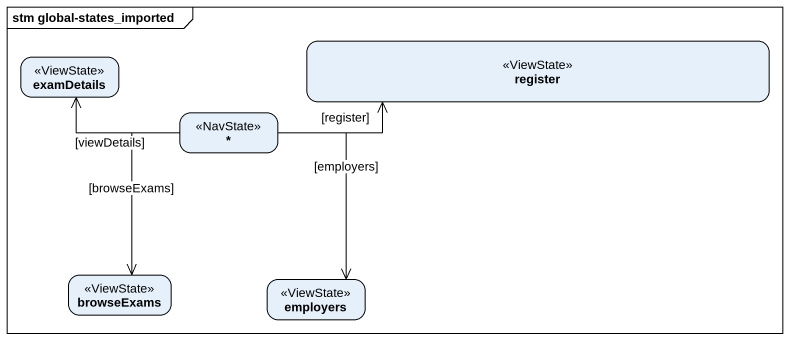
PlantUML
@startuml
mainframe stm global-states_imported
hide empty description
state examDetails <<ViewState>>
state register <<ViewState>>
state "*" as state1 <<NavState>>
state browseExams <<ViewState>>
state employers <<ViewState>>
state1 -left-> examDetails : [viewDetails]
state1 -right-> register : [register]
state1 --> browseExams : [browseExams]
state1 --> employers : [employers]
@enduml
